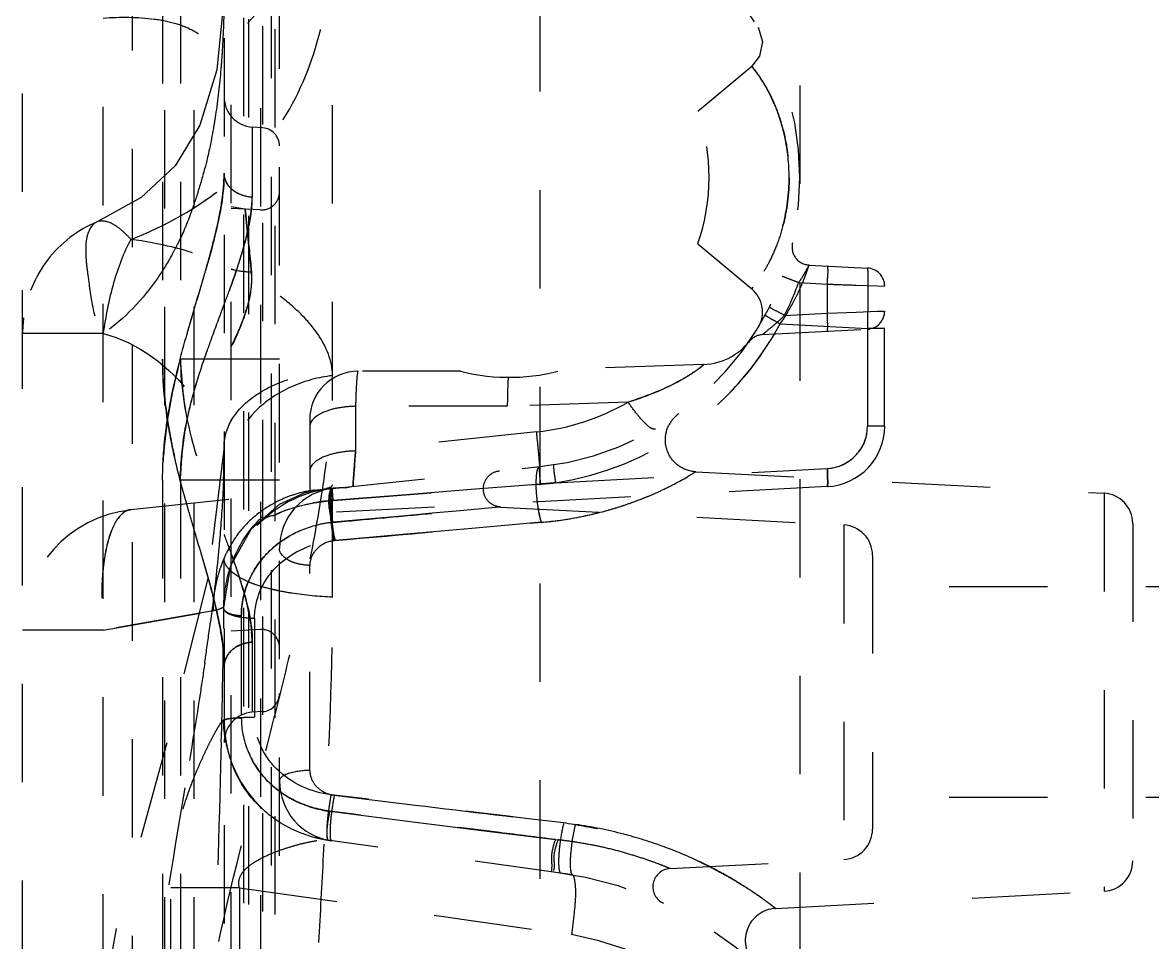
# Model space of a CAD drawing. Header units: millimetres. Extents: x 309 to 11345, y -1340 to 1318.
# Drawn here: x 1460.67 to 1479.44, y -451.56 to -436.29 of the extents above; entities that cross this region are included whole.
import ezdxf

# ---------------------------------------------------------------- set-up
doc = ezdxf.new("R2010")
doc.units = ezdxf.units.MM
doc.header["$LTSCALE"] = 16.335
doc.linetypes.add('HIDDEN', pattern=[0.2, 0.1, -0.1])
doc.layers.add('DEFAULT_2', color=8, linetype='HIDDEN')

msp = doc.modelspace()

# ---------------------------------------------------------------- linework, layer by layer
at = {"layer": 'DEFAULT_2', "color": 8, "linetype": 'HIDDEN'}
for p, q in [((1462.493, -600.102), (1462.493, -312.814)), ((1464.934, -597.141), (1464.934, -315.775)), ((1464.424, -594.681), (1464.424, -318.235)), ((1464.015, -318.935), (1464.015, -593.981)), ((1462.006, -586.34), (1462.006, -324.903)), ((1464.654, -325.271), (1464.654, -587.645)), ((1464.134, -586.306), (1464.134, -326.634)), ((1464.617, -326.634), (1464.617, -586.282)), ((1460.667, -586.117), (1460.667, -326.799)), ((1462.993, -331.122), (1462.993, -441.878)), ((1463.29, -331.122), (1463.29, -441.878)), ((1469.26, -367.196), (1469.26, -452.657)), ((1473.582, -371.996), (1473.582, -453.704)), ((1465.816, -445.829), (1465.816, -412.093)), ((1464.796, -425.781), (1464.796, -487.135)), ((1464.865, -487.038), (1464.865, -425.878)), ((1464.345, -486.847), (1464.345, -426.069)), ((1463.03, -485.115), (1463.03, -427.801)), ((1463.515, -485.115), (1463.515, -427.801)), ((1464.012, -435.899), (1463.893, -437.077)), ((1472.887, -436.367), (1472.959, -436.605)), ((1472.959, -436.605), (1472.908, -436.848)), ((1472.908, -436.848), (1472.78, -437.012)), ((1463.893, -437.077), (1463.613, -437.994)), ((1471.886, -437.762), (1472.78, -437.012)), ((1472.804, -437.042), (1472.78, -437.012)), ((1464.483, -438.026), (1464.483, -439.191)), ((1464.654, -438.038), (1464.483, -438.026)), ((1464.617, -439.401), (1464.134, -439.376)), ((1464.471, -440.434), (1464.366, -439.388)), ((1464.471, -440.434), (1464.366, -439.388)), ((1464.366, -439.388), (1464.393, -439.66)), ((1464.366, -439.388), (1464.393, -439.66)), ((1461.904, -439.599), (1461.904, -439.599)), ((1471.886, -439.961), (1472.78, -440.711)), ((1464.46, -440.334), (1464.471, -440.435)), ((1464.46, -440.334), (1464.471, -440.435)), ((1473.736, -440.315), (1474.703, -440.366)), ((1472.78, -440.711), (1472.804, -440.681)), ((1473.561, -440.607), (1474.036, -440.632)), ((1474.036, -440.632), (1474.036, -441.114)), ((1474.517, -440.649), (1474.863, -440.662)), ((1474.863, -440.662), (1474.989, -440.667)), ((1474.989, -442.99), (1474.989, -440.667)), ((1474.036, -441.114), (1474.517, -441.096)), ((1474.517, -441.096), (1474.863, -441.083)), ((1474.863, -441.083), (1474.989, -441.079)), ((1473.254, -441.294), (1474.703, -441.37)), ((1473.328, -441.151), (1474.036, -441.114)), ((1462.006, -441.455), (1460.667, -441.455)), ((1472.961, -441.471), (1474.703, -441.38)), ((1474.989, -441.37), (1474.703, -441.37)), ((1474.703, -441.38), (1474.703, -442.99)), ((1464.934, -441.878), (1462.993, -441.878)), ((1471.982, -441.967), (1469.685, -442.047)), ((1467.945, -442.079), (1466.241, -442.079)), ((1470.726, -442.59), (1468.72, -442.661)), ((1466.199, -442.661), (1466.199, -443.402)), ((1468.72, -442.661), (1466.199, -442.661)), ((1465.437, -442.884), (1465.437, -444.093)), ((1469.207, -443.086), (1466.199, -443.402)), ((1474.989, -442.99), (1474.703, -442.99)), ((1464.015, -443.336), (1463.744, -445.521)), ((1462.468, -444.376), (1469.26, -443.662)), ((1466.181, -443.64), (1466.174, -443.733)), ((1469.522, -443.93), (1474.036, -443.693)), ((1462.993, -443.889), (1462.993, -469.027)), ((1464.934, -443.889), (1462.993, -443.889)), ((1463.29, -443.889), (1463.29, -469.027)), ((1471.851, -443.749), (1478.635, -444.105)), ((1474.036, -443.994), (1464.84, -444.476)), ((1465.629, -444.043), (1465.685, -444.039)), ((1465.828, -444.224), (1469.275, -443.952)), ((1466.026, -444.013), (1466.157, -443.988)), ((1468.12, -444.043), (1466.971, -444.134)), ((1469.273, -443.952), (1468.12, -444.043)), ((1478.635, -444.105), (1478.635, -450.712)), ((1466.173, -444.196), (1465.828, -444.224)), ((1466.971, -444.134), (1466.173, -444.196)), ((1466.906, -444.489), (1466.209, -444.553)), ((1467.204, -444.461), (1466.906, -444.489)), ((1467.474, -444.437), (1467.204, -444.461)), ((1467.935, -444.394), (1467.474, -444.437)), ((1468.525, -444.341), (1467.935, -444.394)), ((1468.608, -444.333), (1468.525, -444.341)), ((1468.608, -444.333), (1474.312, -444.632)), ((1466.209, -444.553), (1465.832, -444.587)), ((1469.288, -444.587), (1468.129, -444.689)), ((1474.312, -444.632), (1474.312, -450.185)), ((1479.112, -444.607), (1479.112, -450.21)), ((1466.234, -444.856), (1465.863, -444.889)), ((1466.987, -444.79), (1466.234, -444.856)), ((1468.129, -444.689), (1466.987, -444.79)), ((1474.788, -445.134), (1474.788, -449.683)), ((1465.439, -448.706), (1465.439, -445.302)), ((1463.744, -445.521), (1463.061, -448.246)), ((1546.303, -445.659), (1474.788, -445.659)), ((1462.006, -446.376), (1464.015, -446.024)), ((1463.833, -446.056), (1462.006, -446.376)), ((1464.301, -446.139), (1464.301, -447.837)), ((1464.617, -446.367), (1464.134, -446.392)), ((1464.52, -446.185), (1464.52, -447.821)), ((1462.006, -446.376), (1460.667, -446.376)), ((1464.483, -446.577), (1464.483, -447.742)), ((1464.654, -447.73), (1464.483, -447.742)), ((1464.015, -447.876), (1464.007, -447.874)), ((1463.968, -448.24), (1463.957, -448.641)), ((1465.846, -449.118), (1467.191, -449.282)), ((1546.303, -449.159), (1474.788, -449.159)), ((1467.153, -449.558), (1468.388, -449.713)), ((1468.388, -449.713), (1469.564, -449.86)), ((1469.804, -450.44), (1465.731, -449.865)), ((1471.424, -450.336), (1474.312, -450.185)), ((1463.129, -462.278), (1463.129, -450.654)), ((1464.269, -450.654), (1463.129, -450.654)), ((1464.269, -450.654), (1464.269, -462.278)), ((1464.269, -450.654), (1469.787, -451.434)), ((1473.18, -450.998), (1478.635, -450.712))]:
    msp.add_line(p, q, dxfattribs=at)
for points in [[(1463.613, -437.994), (1463.201, -438.669), (1462.638, -439.195), (1461.904, -439.599)], [(1464.366, -439.388), (1464.325, -439.385), (1464.134, -439.348)], [(1464.015, -445.957), (1464.125, -445.306), (1464.466, -444.699), (1464.938, -444.286), (1465.353, -444.095), (1465.45, -444.069)], [(1465.45, -444.069), (1465.519, -444.055), (1465.513, -444.056)], [(1463.061, -448.246), (1462.224, -451.334), (1461.599, -454.706), (1461.6, -458.217), (1462.225, -461.587), (1463.062, -464.674)]]:
    msp.add_lwpolyline(points, dxfattribs=at)
for centre, radius, start, end in [((1468.755, -438.862), 4.826, 276, 84), ((1464.518, -437.524), 0.503, 180, 266), ((1468.755, -438.862), 3.318, 340.6998, 19.3002), ((1464.633, -438.339), 0.302, 0, 86), ((1470.314, -438.843), 3.087, 12.1177, 16.3976), ((1470.219, -438.861), 3.183, 359.9927, 12.081), ((1456.552, -436.898), 7.37, 342.2986, 345.7345), ((1470.248, -438.865), 3.154, 345.3923, 0.0611), ((1457.413, -437.172), 6.467, 339.06, 342.2928), ((1464.633, -439.1), 0.302, 267, 0), ((1764.641, -409.793), 301.73, 185.68082, 185.80936), ((1764.095, -409.847), 301.181, 185.68083, 185.8096), ((1458.834, -437.779), 4.921, 331.3631, 333.4944), ((1473.752, -440.014), 0.302, 167.0191, 266.9949), ((1468.602, -440.347), 5.442, 356.9984, 358.0802), ((1474.688, -440.667), 0.302, 0, 87), ((1436.328, -430.634), 29.555, 339.508, 340.2339), ((1472.457, -441.096), 0.503, 328.898, 50), ((1468.738, -438.861), 5.129, 333.4897, 340.103), ((1474.688, -441.079), 0.302, 273, 0), ((1462.665, -441.456), 1.998, 172.4582, 179.9736), ((1468.739, -438.862), 5.128, 278.7744, 331.6888), ((1469.028, -441.381), 5.016, 1.3308, 3.0499), ((1472.977, -441.773), 0.302, 93, 145.4163), ((1468.792, -438.891), 5.068, 328.5236, 329.5349), ((1471.947, -440.962), 1.006, 272, 326.6595), ((1468.708, -438.835), 5.169, 312.6765, 325.2633), ((1468.755, -438.862), 3.318, 255.8589, 286.279), ((1466.241, -442.884), 0.804, 90, 180), ((1468.808, -439.286), 3.821, 276, 300.1399), ((1471.879, -443.217), 0.533, 125.6414, 152.9405), ((1473.984, -442.99), 1.006, 273, 0), ((1474, -442.99), 0.704, 272.9777, 0.0005), ((1449.342, -443.314), 14.674, 357.8044, 359.9131), ((1561.849, -450.981), 95.95, 175.46969, 175.61223), ((1468.933, -439.032), 5.546, 294.9235, 300.0672), ((1466.026, -446.024), 2.011, 89.9968, 180), ((1465.94, -445.022), 1.006, 96, 180), ((1468.475, -433.773), 10.211, 274.4946, 275.8897), ((1468.874, -438.911), 5.681, 292.7375, 294.9451), ((1478.609, -444.607), 0.503, 0, 87), ((1465.773, -445.979), 1.945, 115.7144, 127.5982), ((1465.762, -445.951), 1.915, 108.4765, 115.7415), ((1468.817, -438.767), 5.836, 286.4461, 291.1183), ((1468.85, -438.854), 5.743, 291.1212, 292.7424), ((1462.669, -446.376), 2.002, 96.0053, 179.9804), ((1464.856, -444.778), 0.302, 93, 133.2001), ((1468.782, -438.653), 5.955, 281.0314, 286.457), ((1465.988, -446.374), 1.792, 102.97, 119.7646), ((1466.001, -446.437), 1.857, 95.225, 102.9197), ((1468.761, -438.55), 6.061, 274.9867, 281.0417), ((1474.285, -445.134), 0.503, 0, 87), ((1465.923, -446.264), 1.666, 119.7725, 126.6139), ((1465.943, -446.02), 2.103, 150.7128, 157.3675), ((1465.895, -446.225), 1.617, 126.6489, 142.1136), ((1466.038, -446.061), 2.206, 157.3337, 160.7204), ((1376.511, -445.16), 87.505, 359.22012, 359.98013), ((1465.737, -446.138), 1.436, 154.9296, 179.9976), ((1465.717, -446.033), 1.884, 176.8304, 180.6803), ((1416.314, -439.981), 47.885, 351.8059, 352.4631), ((1318.286, -444.291), 145.736, 358.44727, 359.19015), ((1464.633, -446.668), 0.302, 0, 93), ((1461.58, -446.707), 2.906, 2.5762, 5.8971), ((1461.622, -446.702), 2.863, 2.5031, 5.8753), ((1408.332, -438.844), 55.947, 351.6941, 351.8185), ((1464.633, -447.429), 0.302, 274, 0), ((1464.518, -448.243), 0.503, 94, 180), ((1466.026, -447.876), 2.011, 180, 261.9551), ((1466.146, -447.83), 2.142, 190.9787, 200.0266), ((1465.902, -447.748), 1.625, 222.5725, 232.774), ((1465.94, -448.879), 1.006, 180, 261.9551), ((1465.941, -447.695), 1.69, 232.7933, 242.1803), ((1468.772, -456.977), 7.453, 75.3755, 81.6415), ((1474.285, -449.683), 0.503, 273, 0), ((1468.514, -458.706), 8.909, 82.3635, 83.2257), ((1468.614, -457.966), 8.163, 80.9809, 82.3717), ((1468.819, -456.705), 6.885, 78.2714, 81.021), ((1468.804, -456.855), 7.327, 69.8397, 75.378), ((1468.868, -456.676), 7.137, 65.0215, 69.8309), ((1478.609, -450.21), 0.503, 273, 0), ((1468.755, -456.458), 6.108, 278.1796, 83.3906), ((1471.44, -450.638), 0.302, 92.9999, 245.238), ((1473.207, -451.53), 0.533, 92.9663, 227.9322), ((1468.895, -456.458), 5.103, 278.1779, 79.94)]:
    msp.add_arc(centre, radius, start, end, dxfattribs=at)
for points, knots in [([(1462.468, -439.891), (1463.034, -439.671), (1464.067, -439.102), (1465.184, -437.783), (1465.733, -436.217), (1465.816, -435.128), (1465.816, -434.578)], [0, 0, 0, 0, 0.270961, 0.516182, 0.753978, 1, 1, 1, 1]), ([(1464.015, -435.645), (1464.015, -435.743), (1464.013, -436.129), (1463.999, -436.515), (1463.98, -436.803)], [0, 0, 0, 0, 0.252663, 1, 1, 1, 1]), ([(1465.816, -435.564), (1465.582, -435.586), (1465.112, -435.719), (1464.328, -436.227), (1464.015, -436.939), (1464.015, -437.381)], [0, 0, 0, 0, 0.255952, 0.519471, 1, 1, 1, 1]), ([(1462.006, -436.214), (1462.289, -436.196), (1462.697, -436.194), (1463.2, -436.29), (1463.502, -436.407), (1463.739, -436.582), (1463.964, -436.893), (1464.015, -437.188), (1464.015, -437.381)], [0, 0, 0, 0, 0.319179, 0.454873, 0.574138, 0.680673, 0.782356, 1, 1, 1, 1]), ([(1463.98, -436.803), (1463.975, -436.889), (1463.949, -437.23), (1463.911, -437.571), (1463.873, -437.823)], [0, 0, 0, 0, 0.253301, 1, 1, 1, 1]), ([(1472.78, -437.012), (1472.777, -437.014), (1472.796, -437.026), (1472.803, -437.045), (1472.836, -437.082), (1472.871, -437.132), (1472.917, -437.197), (1472.99, -437.31), (1473.09, -437.489), (1473.207, -437.752), (1473.311, -438.076), (1473.384, -438.452), (1473.402, -438.722), (1473.402, -438.862)], [0, 0, 0, 0, 0.004726, 0.018727, 0.041717, 0.073331, 0.113101, 0.160594, 0.277461, 0.422192, 0.593713, 0.789168, 1, 1, 1, 1]), ([(1473.275, -437.972), (1473.239, -437.85), (1473.12, -437.522), (1472.941, -437.217), (1472.804, -437.042)], [0, 0, 0, 0, 0.363859, 1, 1, 1, 1]), ([(1463.873, -437.823), (1463.862, -437.899), (1463.813, -438.198), (1463.751, -438.495), (1463.695, -438.714)], [0, 0, 0, 0, 0.25336, 1, 1, 1, 1]), ([(1464.015, -438.789), (1464.015, -439.14), (1463.863, -439.909), (1463.502, -441.095), (1463.12, -442.43), (1462.993, -443.394), (1462.994, -443.889)], [0, 0, 0, 0, 0.201795, 0.445615, 0.71495, 1, 1, 1, 1]), ([(1463.978, -439.256), (1463.984, -439.215), (1464.004, -439.061), (1464.015, -438.904), (1464.015, -438.789)], [0, 0, 0, 0, 0.261594, 1, 1, 1, 1]), ([(1464.483, -439.191), (1464.365, -439.184), (1464.137, -439.112), (1464.015, -438.891), (1464.015, -438.789)], [0, 0, 0, 0, 0.537665, 1, 1, 1, 1]), ([(1464.123, -439.038), (1464.106, -439.02), (1464.049, -438.949), (1464.015, -438.856), (1464.015, -438.789)], [0, 0, 0, 0, 0.271773, 1, 1, 1, 1]), ([(1464.124, -439.039), (1464.106, -439.021), (1464.049, -438.949), (1464.015, -438.856), (1464.015, -438.789)], [0, 0, 0, 0, 0.271807, 1, 1, 1, 1]), ([(1473.402, -438.862), (1473.402, -439.13), (1473.353, -439.515), (1473.207, -439.971), (1473.09, -440.234), (1472.99, -440.413), (1472.917, -440.527), (1472.872, -440.592), (1472.834, -440.641), (1472.808, -440.68), (1472.788, -440.696), (1472.783, -440.711), (1472.78, -440.711)], [0, 0, 0, 0, 0.40585, 0.577494, 0.72233, 0.839281, 0.886812, 0.926604, 0.958241, 0.981275, 0.99528, 1, 1, 1, 1]), ([(1463.29, -443.889), (1463.3, -443.655), (1463.336, -443.19), (1463.473, -442.513), (1463.683, -441.875), (1463.968, -441.09), (1464.312, -440.223), (1464.469, -439.513), (1464.483, -439.191)], [0, 0, 0, 0, 0.144458, 0.286589, 0.424881, 0.557759, 0.801087, 1, 1, 1, 1]), ([(1463.853, -439.869), (1463.866, -439.816), (1463.914, -439.613), (1463.955, -439.408), (1463.978, -439.256)], [0, 0, 0, 0, 0.261185, 1, 1, 1, 1]), ([(1463.853, -439.868), (1463.866, -439.815), (1463.914, -439.612), (1463.955, -439.408), (1463.978, -439.256)], [0, 0, 0, 0, 0.261263, 1, 1, 1, 1]), ([(1461.904, -439.599), (1461.584, -439.732), (1461.005, -440.175), (1460.73, -440.85), (1460.684, -441.194)], [0, 0, 0, 0, 0.499875, 1, 1, 1, 1]), ([(1461.904, -439.599), (1461.825, -439.632), (1461.739, -439.782), (1461.712, -440.002), (1461.717, -440.235), (1461.755, -440.505), (1461.808, -440.923), (1461.873, -441.269), (1462.006, -441.455)], [0, 0, 0, 0, 0.132367, 0.228219, 0.346623, 0.487141, 0.647944, 1, 1, 1, 1]), ([(1462.468, -439.89), (1462.417, -439.835), (1462.319, -439.738), (1462.145, -439.609), (1461.982, -439.567), (1461.904, -439.599)], [0, 0, 0, 0, 0.341536, 0.61802, 1, 1, 1, 1]), ([(1464.274, -440.241), (1464.29, -440.191), (1464.351, -439.997), (1464.403, -439.8), (1464.432, -439.653)], [0, 0, 0, 0, 0.262013, 1, 1, 1, 1]), ([(1462.468, -439.891), (1462.341, -440.117), (1462.152, -440.635), (1462.044, -441.171), (1462.006, -441.455)], [0, 0, 0, 0, 0.474557, 1, 1, 1, 1]), ([(1465.816, -442.153), (1465.816, -441.912), (1465.65, -441.527), (1465.284, -441.105), (1464.727, -440.641), (1463.79, -440.16), (1462.935, -439.95), (1462.468, -439.891)], [0, 0, 0, 0, 0.168294, 0.272491, 0.391343, 0.671287, 1, 1, 1, 1]), ([(1463.65, -440.607), (1463.669, -440.544), (1463.74, -440.299), (1463.808, -440.052), (1463.853, -439.869)], [0, 0, 0, 0, 0.258591, 1, 1, 1, 1]), ([(1463.651, -440.605), (1463.669, -440.542), (1463.74, -440.297), (1463.808, -440.052), (1463.853, -439.869)], [0, 0, 0, 0, 0.258907, 1, 1, 1, 1]), ([(1463.153, -440.137), (1463.081, -440.269), (1462.777, -440.769), (1462.363, -441.207), (1462.006, -441.455)], [0, 0, 0, 0, 0.257291, 1, 1, 1, 1]), ([(1464.142, -440.629), (1464.176, -440.532), (1464.221, -440.403), (1464.264, -440.273), (1464.274, -440.241)], [0, 0, 0, 0, 0.755682, 1, 1, 1, 1]), ([(1464.142, -440.629), (1464.176, -440.532), (1464.221, -440.403), (1464.264, -440.273), (1464.274, -440.241)], [0, 0, 0, 0, 0.755679, 1, 1, 1, 1]), ([(1473.254, -441.294), (1473.333, -441.179), (1473.437, -441.004), (1473.553, -440.774), (1473.62, -440.625), (1473.67, -440.501), (1473.7, -440.415), (1473.719, -440.365), (1473.726, -440.338), (1473.733, -440.326), (1473.734, -440.315), (1473.736, -440.315)], [0, 0, 0, 0, 0.383035, 0.55565, 0.706675, 0.829874, 0.921782, 0.955096, 0.979478, 0.994548, 1, 1, 1, 1]), ([(1473.736, -440.315), (1473.732, -440.315), (1473.725, -440.335), (1473.708, -440.358), (1473.685, -440.405), (1473.666, -440.438), (1473.655, -440.457)], [0, 0, 0, 0, 0.081689, 0.28832, 0.60283, 1, 1, 1, 1]), ([(1474.036, -440.331), (1474.041, -440.331), (1474.039, -440.359), (1474.045, -440.39), (1474.042, -440.456), (1474.042, -440.502), (1474.041, -440.529)], [0, 0, 0, 0, 0.073992, 0.27765, 0.595456, 1, 1, 1, 1]), ([(1464.47, -440.434), (1464.474, -440.528), (1464.466, -440.782), (1464.35, -441.201), (1464.217, -441.51), (1464.134, -441.667)], [0, 0, 0, 0, 0.218926, 0.587816, 1, 1, 1, 1]), ([(1464.47, -440.434), (1464.474, -440.528), (1464.466, -440.782), (1464.35, -441.201), (1464.217, -441.51), (1464.134, -441.667)], [0, 0, 0, 0, 0.218926, 0.587816, 1, 1, 1, 1]), ([(1473.331, -440.521), (1473.321, -440.517), (1473.315, -440.51), (1473.292, -440.508), (1473.293, -440.504)], [0, 0, 0, 0, 0.745378, 1, 1, 1, 1]), ([(1473.561, -440.607), (1473.539, -440.599), (1473.462, -440.571), (1473.385, -440.542), (1473.331, -440.521)], [0, 0, 0, 0, 0.284174, 1, 1, 1, 1]), ([(1473.655, -440.457), (1473.648, -440.469), (1473.618, -440.52), (1473.587, -440.57), (1473.561, -440.607)], [0, 0, 0, 0, 0.236321, 1, 1, 1, 1]), ([(1474.703, -440.366), (1474.705, -440.366), (1474.704, -440.376), (1474.707, -440.387), (1474.707, -440.413), (1474.709, -440.462), (1474.71, -440.546), (1474.71, -440.669), (1474.71, -440.819), (1474.708, -441.056), (1474.705, -441.242), (1474.703, -441.37)], [0, 0, 0, 0, 0.005115, 0.019641, 0.043514, 0.076572, 0.169055, 0.293281, 0.444671, 0.617531, 1, 1, 1, 1]), ([(1463.405, -441.442), (1463.425, -441.371), (1463.506, -441.092), (1463.589, -440.814), (1463.65, -440.607)], [0, 0, 0, 0, 0.255544, 1, 1, 1, 1]), ([(1463.405, -441.44), (1463.426, -441.368), (1463.506, -441.091), (1463.59, -440.814), (1463.65, -440.607)], [0, 0, 0, 0, 0.256096, 1, 1, 1, 1]), ([(1464.332, -441.213), (1464.349, -441.169), (1464.407, -441), (1464.451, -440.825), (1464.466, -440.695)], [0, 0, 0, 0, 0.263672, 1, 1, 1, 1]), ([(1464.332, -441.213), (1464.349, -441.169), (1464.407, -441), (1464.451, -440.825), (1464.466, -440.695)], [0, 0, 0, 0, 0.263672, 1, 1, 1, 1]), ([(1474.036, -440.632), (1474.078, -440.634), (1474.238, -440.64), (1474.398, -440.645), (1474.517, -440.649)], [0, 0, 0, 0, 0.261241, 1, 1, 1, 1]), ([(1463.737, -441.731), (1463.76, -441.667), (1463.85, -441.416), (1463.944, -441.166), (1464.013, -440.981)], [0, 0, 0, 0, 0.255815, 1, 1, 1, 1]), ([(1463.737, -441.731), (1463.76, -441.667), (1463.85, -441.416), (1463.944, -441.166), (1464.013, -440.981)], [0, 0, 0, 0, 0.255815, 1, 1, 1, 1]), ([(1463.737, -441.731), (1463.76, -441.667), (1463.85, -441.416), (1463.944, -441.167), (1464.013, -440.981)], [0, 0, 0, 0, 0.255812, 1, 1, 1, 1]), ([(1473.108, -441.037), (1473.099, -441.032), (1473.093, -441.025), (1473.073, -441.019), (1473.074, -441.016)], [0, 0, 0, 0, 0.743973, 1, 1, 1, 1]), ([(1473.328, -441.151), (1473.307, -441.14), (1473.233, -441.103), (1473.16, -441.065), (1473.108, -441.037)], [0, 0, 0, 0, 0.284869, 1, 1, 1, 1]), ([(1464.134, -441.667), (1464.153, -441.629), (1464.225, -441.48), (1464.29, -441.328), (1464.332, -441.213)], [0, 0, 0, 0, 0.257444, 1, 1, 1, 1]), ([(1473.195, -441.275), (1473.177, -441.291), (1473.111, -441.349), (1473.042, -441.402), (1472.994, -441.443)], [0, 0, 0, 0, 0.277578, 1, 1, 1, 1]), ([(1473.254, -441.294), (1473.223, -441.277), (1473.165, -441.245), (1473.095, -441.207), (1473.05, -441.18), (1473.024, -441.166), (1473.015, -441.157), (1473.003, -441.152), (1473.004, -441.151)], [0, 0, 0, 0, 0.362465, 0.696267, 0.824704, 0.919894, 0.979145, 1, 1, 1, 1]), ([(1474.036, -441.415), (1474.04, -441.415), (1474.039, -441.394), (1474.044, -441.371), (1474.043, -441.321), (1474.043, -441.285), (1474.042, -441.264)], [0, 0, 0, 0, 0.073173, 0.272483, 0.588397, 1, 1, 1, 1]), ([(1462.006, -441.455), (1462.592, -441.599), (1463.563, -442.339), (1464.016, -443.449), (1464.015, -443.969)], [0, 0, 0, 0, 0.537479, 1, 1, 1, 1]), ([(1463.179, -442.322), (1463.196, -442.247), (1463.264, -441.951), (1463.343, -441.657), (1463.405, -441.44)], [0, 0, 0, 0, 0.25441, 1, 1, 1, 1]), ([(1472.994, -441.443), (1472.986, -441.45), (1472.974, -441.457), (1472.965, -441.471), (1472.961, -441.471)], [0, 0, 0, 0, 0.712582, 1, 1, 1, 1]), ([(1463.48, -442.549), (1463.498, -442.479), (1463.575, -442.203), (1463.666, -441.932), (1463.737, -441.731)], [0, 0, 0, 0, 0.25397, 1, 1, 1, 1]), ([(1463.48, -442.549), (1463.498, -442.479), (1463.575, -442.203), (1463.666, -441.932), (1463.737, -441.731)], [0, 0, 0, 0, 0.253969, 1, 1, 1, 1]), ([(1463.48, -442.549), (1463.498, -442.479), (1463.575, -442.203), (1463.666, -441.932), (1463.737, -441.731)], [0, 0, 0, 0, 0.253971, 1, 1, 1, 1]), ([(1462.993, -441.878), (1462.993, -442.374), (1463.12, -443.338), (1463.502, -444.673), (1463.863, -445.859), (1464.015, -446.628), (1464.015, -446.979)], [0, 0, 0, 0, 0.285133, 0.554444, 0.798221, 1, 1, 1, 1]), ([(1463.174, -443.421), (1463.147, -443.296), (1463.047, -442.788), (1462.993, -442.269), (1462.994, -441.878)], [0, 0, 0, 0, 0.246314, 1, 1, 1, 1]), ([(1463.174, -443.422), (1463.147, -443.297), (1463.048, -442.788), (1462.994, -442.269), (1462.994, -441.878)], [0, 0, 0, 0, 0.246289, 1, 1, 1, 1]), ([(1463.29, -441.878), (1463.29, -442.342), (1463.444, -443.246), (1463.891, -444.468), (1464.302, -445.546), (1464.483, -446.254), (1464.483, -446.577)], [0, 0, 0, 0, 0.286105, 0.557551, 0.801085, 1, 1, 1, 1]), ([(1471.982, -441.967), (1471.985, -441.967), (1471.967, -441.984), (1471.943, -442.003), (1471.843, -442.08), (1471.715, -442.163), (1471.346, -442.374), (1471.008, -442.504), (1470.726, -442.59)], [0, 0, 0, 0, 0.005533, 0.026466, 0.109372, 0.230713, 0.372708, 1, 1, 1, 1]), ([(1471.5, -442.281), (1471.607, -442.226), (1471.769, -442.129), (1471.927, -442.023), (1471.977, -441.975)], [0, 0, 0, 0, 0.634703, 1, 1, 1, 1]), ([(1465.816, -470.842), (1465.817, -470.313), (1465.724, -469.218), (1465.426, -467.557), (1465.045, -465.824), (1464.415, -463.424), (1463.792, -460.961), (1463.384, -458.415), (1463.269, -456.458), (1463.384, -454.501), (1463.792, -451.955), (1464.415, -449.492), (1465.045, -447.092), (1465.426, -445.359), (1465.724, -443.698), (1465.817, -442.603), (1465.816, -442.074)], [0, 0, 0, 0, 0.054271, 0.112173, 0.172946, 0.235987, 0.366489, 0.433065, 0.5, 0.566935, 0.633512, 0.764013, 0.827053, 0.887827, 0.945729, 1, 1, 1, 1]), ([(1464.015, -443.325), (1464.016, -443.161), (1464.139, -442.8), (1464.581, -442.412), (1465.164, -442.161), (1465.597, -442.088), (1465.816, -442.074)], [0, 0, 0, 0, 0.20683, 0.451704, 0.722554, 1, 1, 1, 1]), ([(1465.816, -442.153), (1465.582, -442.176), (1465.112, -442.308), (1464.328, -442.815), (1464.015, -443.527), (1464.015, -443.969)], [0, 0, 0, 0, 0.256091, 0.519672, 1, 1, 1, 1]), ([(1466.241, -442.079), (1466.237, -442.079), (1466.233, -442.098), (1466.227, -442.124), (1466.221, -442.176), (1466.213, -442.275), (1466.205, -442.44), (1466.201, -442.581), (1466.199, -442.661)], [0, 0, 0, 0, 0.020583, 0.073163, 0.158393, 0.274879, 0.592064, 1, 1, 1, 1]), ([(1468.735, -442.18), (1468.733, -442.209), (1468.723, -442.369), (1468.721, -442.529), (1468.72, -442.661)], [0, 0, 0, 0, 0.182674, 1, 1, 1, 1]), ([(1462.993, -443.889), (1462.993, -443.756), (1463.012, -443.229), (1463.095, -442.706), (1463.179, -442.322)], [0, 0, 0, 0, 0.253092, 1, 1, 1, 1]), ([(1463.036, -443.169), (1463.06, -442.955), (1463.106, -442.672), (1463.164, -442.391), (1463.179, -442.322)], [0, 0, 0, 0, 0.752927, 1, 1, 1, 1]), ([(1463.036, -443.169), (1463.06, -442.956), (1463.106, -442.673), (1463.164, -442.393), (1463.179, -442.324)], [0, 0, 0, 0, 0.752912, 1, 1, 1, 1]), ([(1470.726, -442.59), (1470.794, -442.57), (1471.058, -442.483), (1471.316, -442.376), (1471.5, -442.281)], [0, 0, 0, 0, 0.254443, 1, 1, 1, 1]), ([(1471.179, -443.036), (1471.159, -443.047), (1471.084, -443.017), (1470.993, -442.929), (1470.861, -442.781), (1470.774, -442.659), (1470.726, -442.59)], [0, 0, 0, 0, 0.10376, 0.308111, 0.614404, 1, 1, 1, 1]), ([(1466.199, -442.661), (1466.101, -442.663), (1465.913, -442.683), (1465.644, -442.752), (1465.437, -442.893), (1465.437, -443)], [0, 0, 0, 0, 0.337848, 0.632617, 1, 1, 1, 1]), ([(1465.538, -442.835), (1465.53, -442.841), (1465.503, -442.864), (1465.478, -442.891), (1465.464, -442.913)], [0, 0, 0, 0, 0.272907, 1, 1, 1, 1]), ([(1471.851, -443.749), (1471.747, -443.743), (1471.556, -443.675), (1471.387, -443.464), (1471.327, -443.22), (1471.363, -443.054), (1471.404, -442.975)], [0, 0, 0, 0, 0.297337, 0.540524, 0.743823, 1, 1, 1, 1]), ([(1469.26, -443.662), (1469.263, -443.661), (1469.256, -443.641), (1469.26, -443.618), (1469.252, -443.565), (1469.248, -443.5), (1469.24, -443.416), (1469.226, -443.277), (1469.215, -443.165), (1469.207, -443.086)], [0, 0, 0, 0, 0.017605, 0.069401, 0.154448, 0.271214, 0.417337, 0.590264, 1, 1, 1, 1]), ([(1471.179, -443.036), (1471.167, -443.042), (1471.145, -443.04), (1471.127, -443.033), (1471.121, -443.03)], [0, 0, 0, 0, 0.68184, 1, 1, 1, 1]), ([(1474.036, -443.693), (1474.153, -443.687), (1474.388, -443.614), (1474.557, -443.435), (1474.614, -443.333)], [0, 0, 0, 0, 0.499904, 1, 1, 1, 1]), ([(1463.505, -444.669), (1463.475, -444.568), (1463.354, -444.156), (1463.243, -443.74), (1463.174, -443.422)], [0, 0, 0, 0, 0.243431, 1, 1, 1, 1]), ([(1466.199, -443.402), (1466.101, -443.404), (1465.913, -443.425), (1465.644, -443.494), (1465.437, -443.634), (1465.437, -443.742)], [0, 0, 0, 0, 0.337848, 0.632617, 1, 1, 1, 1]), ([(1466.157, -443.988), (1466.154, -443.988), (1466.162, -443.965), (1466.156, -443.944), (1466.164, -443.889), (1466.167, -443.823), (1466.174, -443.737), (1466.184, -443.595), (1466.193, -443.482), (1466.199, -443.402)], [0, 0, 0, 0, 0.017334, 0.069389, 0.155073, 0.272496, 0.419081, 0.591653, 1, 1, 1, 1]), ([(1466.174, -443.733), (1466.172, -443.762), (1466.166, -443.842), (1466.159, -443.923), (1466.157, -443.974)], [0, 0, 0, 0, 0.357646, 1, 1, 1, 1]), ([(1468.474, -444.294), (1468.42, -444.263), (1468.329, -444.164), (1468.308, -443.966), (1468.407, -443.793), (1468.53, -443.738), (1468.592, -443.732)], [0, 0, 0, 0, 0.250135, 0.500117, 0.750006, 1, 1, 1, 1]), ([(1469.288, -444.587), (1469.255, -444.486), (1469.221, -444.289), (1469.197, -444.022), (1469.202, -443.823), (1469.218, -443.714), (1469.244, -443.664), (1469.26, -443.662)], [0, 0, 0, 0, 0.336282, 0.62715, 0.857042, 0.949408, 1, 1, 1, 1]), ([(1469.212, -443.76), (1469.216, -443.736), (1469.222, -443.702), (1469.246, -443.663), (1469.26, -443.662)], [0, 0, 0, 0, 0.643156, 1, 1, 1, 1]), ([(1469.275, -443.952), (1469.271, -443.916), (1469.265, -443.848), (1469.259, -443.766), (1469.257, -443.714), (1469.256, -443.686), (1469.258, -443.673), (1469.258, -443.662), (1469.26, -443.662)], [0, 0, 0, 0, 0.373454, 0.708397, 0.833323, 0.923874, 0.979371, 1, 1, 1, 1]), ([(1469.274, -443.952), (1469.271, -443.916), (1469.264, -443.848), (1469.258, -443.766), (1469.256, -443.714), (1469.256, -443.686), (1469.257, -443.672), (1469.258, -443.662), (1469.26, -443.662)], [0, 0, 0, 0, 0.373209, 0.708011, 0.832943, 0.923553, 0.979163, 1, 1, 1, 1]), ([(1469.492, -443.632), (1469.484, -443.633), (1469.489, -443.677), (1469.491, -443.727), (1469.506, -443.824), (1469.516, -443.892), (1469.522, -443.93)], [0, 0, 0, 0, 0.081617, 0.296745, 0.619565, 1, 1, 1, 1]), ([(1474.036, -443.994), (1474.039, -443.994), (1474.04, -443.983), (1474.042, -443.969), (1474.043, -443.94), (1474.043, -443.886), (1474.041, -443.802), (1474.038, -443.731), (1474.036, -443.693)], [0, 0, 0, 0, 0.021774, 0.079126, 0.171252, 0.29513, 0.619044, 1, 1, 1, 1]), ([(1474.036, -443.693), (1474.038, -443.731), (1474.041, -443.802), (1474.043, -443.886), (1474.043, -443.94), (1474.042, -443.969), (1474.04, -443.983), (1474.039, -443.994), (1474.036, -443.994)], [0, 0, 0, 0, 0.380643, 0.704313, 0.828354, 0.920604, 0.978138, 1, 1, 1, 1]), ([(1464.005, -443.876), (1464.001, -443.964), (1463.985, -444.321), (1463.958, -444.677), (1463.934, -444.945)], [0, 0, 0, 0, 0.246275, 1, 1, 1, 1]), ([(1469.288, -444.587), (1469.461, -444.572), (1469.8, -444.528), (1470.285, -444.422), (1470.726, -444.288), (1471.106, -444.14), (1471.378, -444.012), (1471.557, -443.919), (1471.659, -443.862), (1471.74, -443.816), (1471.791, -443.784), (1471.824, -443.767), (1471.836, -443.755), (1471.851, -443.753), (1471.851, -443.749)], [0, 0, 0, 0, 0.19208, 0.375991, 0.547045, 0.6993, 0.826105, 0.877973, 0.921256, 0.95543, 0.980106, 0.988793, 0.995015, 1, 1, 1, 1]), ([(1471.851, -443.749), (1471.852, -443.752), (1471.831, -443.756), (1471.814, -443.775), (1471.765, -443.799), (1471.732, -443.82), (1471.712, -443.832)], [0, 0, 0, 0, 0.063129, 0.252004, 0.565126, 1, 1, 1, 1]), ([(1464.015, -445.957), (1464.015, -445.72), (1464.113, -445.233), (1464.492, -444.581), (1465.103, -444.136), (1465.58, -443.988), (1465.816, -443.963)], [0, 0, 0, 0, 0.242599, 0.499094, 0.756142, 1, 1, 1, 1]), ([(1465.512, -444.056), (1465.482, -444.059), (1465.362, -444.075), (1465.243, -444.105), (1465.155, -444.134)], [0, 0, 0, 0, 0.242935, 1, 1, 1, 1]), ([(1465.437, -444.093), (1465.437, -444.088), (1465.464, -444.082), (1465.496, -444.067), (1465.559, -444.054), (1465.603, -444.046), (1465.627, -444.043)], [0, 0, 0, 0, 0.081248, 0.306566, 0.633779, 1, 1, 1, 1]), ([(1465.515, -444.055), (1465.59, -444.047), (1465.677, -444.039), (1465.816, -443.994), (1465.816, -443.963)], [0, 0, 0, 0, 0.709613, 1, 1, 1, 1]), ([(1465.832, -444.588), (1465.809, -444.551), (1465.774, -444.439), (1465.753, -444.293), (1465.759, -444.159), (1465.769, -444.084), (1465.794, -444.026), (1465.816, -444.024)], [0, 0, 0, 0, 0.218715, 0.582666, 0.754569, 0.885498, 1, 1, 1, 1]), ([(1465.77, -444.093), (1465.773, -444.082), (1465.78, -444.056), (1465.799, -444.025), (1465.816, -444.024)], [0, 0, 0, 0, 0.397234, 1, 1, 1, 1]), ([(1465.844, -444.891), (1465.82, -444.788), (1465.792, -444.597), (1465.775, -444.372), (1465.774, -444.222), (1465.779, -444.131), (1465.787, -444.07), (1465.804, -444.025), (1465.816, -444.024)], [0, 0, 0, 0, 0.360286, 0.655648, 0.766713, 0.873038, 0.956824, 1, 1, 1, 1]), ([(1465.798, -444.421), (1465.796, -444.391), (1465.792, -444.286), (1465.791, -444.18), (1465.801, -444.106)], [0, 0, 0, 0, 0.290628, 1, 1, 1, 1]), ([(1465.801, -444.106), (1465.803, -444.086), (1465.807, -444.059), (1465.824, -444.023), (1465.835, -444.022)], [0, 0, 0, 0, 0.655836, 1, 1, 1, 1]), ([(1465.815, -444.054), (1465.815, -444.047), (1465.817, -444.04), (1465.813, -444.024), (1465.816, -444.024)], [0, 0, 0, 0, 0.731561, 1, 1, 1, 1]), ([(1465.828, -444.224), (1465.825, -444.199), (1465.821, -444.152), (1465.818, -444.093), (1465.814, -444.049), (1465.816, -444.032), (1465.815, -444.024), (1465.816, -444.024)], [0, 0, 0, 0, 0.374393, 0.693213, 0.91518, 0.977061, 1, 1, 1, 1]), ([(1465.828, -444.224), (1465.826, -444.207), (1465.821, -444.15), (1465.817, -444.094), (1465.815, -444.054)], [0, 0, 0, 0, 0.302933, 1, 1, 1, 1]), ([(1464.84, -444.476), (1464.828, -444.477), (1464.918, -444.441), (1464.982, -444.405), (1465.238, -444.319), (1465.512, -444.259), (1465.722, -444.232), (1465.828, -444.224)], [0, 0, 0, 0, 0.035023, 0.128449, 0.393103, 0.691347, 1, 1, 1, 1]), ([(1469.288, -444.587), (1469.279, -444.562), (1469.249, -444.451), (1469.23, -444.337), (1469.22, -444.248)], [0, 0, 0, 0, 0.230225, 1, 1, 1, 1]), ([(1462.468, -444.376), (1462.372, -444.386), (1462.232, -444.521), (1462.129, -444.749), (1462.025, -445.109), (1461.969, -445.66), (1461.983, -446.127), (1462.006, -446.376)], [0, 0, 0, 0, 0.13456, 0.232559, 0.353082, 0.652344, 1, 1, 1, 1]), ([(1462.468, -444.376), (1462.376, -444.385), (1462.237, -444.514), (1462.132, -444.741), (1462.022, -445.114), (1461.969, -445.67), (1461.984, -446.136), (1462.006, -446.376)], [0, 0, 0, 0, 0.128275, 0.227628, 0.353229, 0.665036, 1, 1, 1, 1]), ([(1464.871, -444.46), (1464.866, -444.462), (1464.856, -444.467), (1464.847, -444.476), (1464.84, -444.476)], [0, 0, 0, 0, 0.403597, 1, 1, 1, 1]), ([(1464.932, -444.432), (1464.916, -444.439), (1464.895, -444.448), (1464.875, -444.458), (1464.871, -444.46)], [0, 0, 0, 0, 0.784569, 1, 1, 1, 1]), ([(1465.832, -444.588), (1465.827, -444.579), (1465.8, -444.53), (1465.786, -444.474), (1465.777, -444.429)], [0, 0, 0, 0, 0.169089, 1, 1, 1, 1]), ([(1465.863, -444.889), (1465.835, -444.77), (1465.813, -444.614), (1465.801, -444.457), (1465.798, -444.421)], [0, 0, 0, 0, 0.772689, 1, 1, 1, 1]), ([(1465.832, -444.588), (1466.096, -444.563), (1466.618, -444.515), (1467.266, -444.456), (1467.769, -444.41), (1468.068, -444.382), (1468.292, -444.362), (1468.434, -444.348), (1468.538, -444.341), (1468.591, -444.332), (1468.608, -444.333)], [0, 0, 0, 0, 0.285354, 0.564744, 0.699968, 0.828586, 0.888409, 0.942382, 0.981983, 1, 1, 1, 1]), ([(1463.853, -445.9), (1463.829, -445.802), (1463.721, -445.389), (1463.597, -444.981), (1463.505, -444.669)], [0, 0, 0, 0, 0.23682, 1, 1, 1, 1]), ([(1464.301, -446.139), (1464.301, -445.939), (1464.386, -445.544), (1464.727, -445.058), (1465.223, -444.714), (1465.621, -444.607), (1465.832, -444.588)], [0, 0, 0, 0, 0.252578, 0.493017, 0.732567, 1, 1, 1, 1]), ([(1463.934, -444.945), (1463.924, -445.054), (1463.882, -445.493), (1463.829, -445.932), (1463.785, -446.262)], [0, 0, 0, 0, 0.2466, 1, 1, 1, 1]), ([(1464.52, -446.185), (1464.52, -446.023), (1464.592, -445.695), (1464.986, -445.139), (1465.501, -444.921), (1465.844, -444.891)], [0, 0, 0, 0, 0.242629, 0.48486, 1, 1, 1, 1]), ([(1465.185, -445.26), (1465.152, -445.249), (1465.045, -445.208), (1464.934, -445.105), (1464.934, -445.022)], [0, 0, 0, 0, 0.293773, 1, 1, 1, 1]), ([(1465.863, -444.889), (1465.774, -444.897), (1465.605, -444.955), (1465.492, -445.096), (1465.464, -445.17)], [0, 0, 0, 0, 0.526601, 1, 1, 1, 1]), ([(1464.122, -445.391), (1464.105, -445.375), (1464.053, -445.32), (1464.015, -445.244), (1464.015, -445.191)], [0, 0, 0, 0, 0.298336, 1, 1, 1, 1]), ([(1464.149, -445.156), (1464.168, -445.21), (1464.241, -445.417), (1464.309, -445.625), (1464.351, -445.782)], [0, 0, 0, 0, 0.259979, 1, 1, 1, 1]), ([(1463.956, -445.333), (1463.938, -445.382), (1463.878, -445.576), (1463.844, -445.778), (1463.836, -445.929)], [0, 0, 0, 0, 0.256019, 1, 1, 1, 1]), ([(1464.549, -445.626), (1464.508, -445.612), (1464.372, -445.56), (1464.241, -445.491), (1464.161, -445.426)], [0, 0, 0, 0, 0.291462, 1, 1, 1, 1]), ([(1465.439, -445.302), (1465.416, -445.302), (1465.33, -445.296), (1465.244, -445.279), (1465.185, -445.26)], [0, 0, 0, 0, 0.275634, 1, 1, 1, 1]), ([(1464.351, -445.78), (1464.365, -445.835), (1464.417, -446.042), (1464.455, -446.253), (1464.471, -446.409)], [0, 0, 0, 0, 0.26557, 1, 1, 1, 1]), ([(1464.351, -445.782), (1464.366, -445.836), (1464.418, -446.043), (1464.455, -446.253), (1464.471, -446.409)], [0, 0, 0, 0, 0.265542, 1, 1, 1, 1]), ([(1464.921, -445.725), (1464.888, -445.718), (1464.762, -445.691), (1464.638, -445.657), (1464.549, -445.626)], [0, 0, 0, 0, 0.265288, 1, 1, 1, 1]), ([(1465.816, -445.829), (1465.589, -445.821), (1465.289, -445.793), (1464.993, -445.74), (1464.921, -445.725)], [0, 0, 0, 0, 0.755974, 1, 1, 1, 1]), ([(1464.015, -446.979), (1464.015, -446.896), (1463.996, -446.531), (1463.92, -446.171), (1463.853, -445.897)], [0, 0, 0, 0, 0.227041, 1, 1, 1, 1]), ([(1464.015, -445.957), (1464.015, -445.964), (1464.005, -446.003), (1463.963, -446.02), (1463.934, -446.031)], [0, 0, 0, 0, 0.193446, 1, 1, 1, 1]), ([(1465.591, -451.562), (1465.616, -451.079), (1465.719, -449.169), (1465.816, -447.257), (1465.816, -445.829)], [0, 0, 0, 0, 0.253022, 1, 1, 1, 1]), ([(1463.934, -446.031), (1463.927, -446.033), (1463.894, -446.044), (1463.859, -446.051), (1463.833, -446.056)], [0, 0, 0, 0, 0.217534, 1, 1, 1, 1]), ([(1464.52, -446.185), (1464.443, -446.183), (1464.306, -446.172), (1464.142, -446.135), (1464.015, -446.074), (1464.015, -446.024)], [0, 0, 0, 0, 0.423606, 0.722915, 1, 1, 1, 1]), ([(1464.301, -446.139), (1464.239, -446.138), (1464.148, -446.127), (1464.05, -446.083), (1464.015, -446.043), (1464.015, -446.024)], [0, 0, 0, 0, 0.572051, 0.825599, 1, 1, 1, 1]), ([(1464.055, -446.08), (1464.049, -446.076), (1464.031, -446.062), (1464.015, -446.04), (1464.015, -446.024)], [0, 0, 0, 0, 0.301534, 1, 1, 1, 1]), ([(1464.301, -446.139), (1464.288, -446.139), (1464.23, -446.136), (1464.172, -446.128), (1464.13, -446.115)], [0, 0, 0, 0, 0.234785, 1, 1, 1, 1]), ([(1464.483, -446.577), (1464.365, -446.583), (1464.137, -446.655), (1464.015, -446.876), (1464.015, -446.979)], [0, 0, 0, 0, 0.5377, 1, 1, 1, 1]), ([(1464.483, -446.577), (1464.365, -446.583), (1464.137, -446.655), (1464.015, -446.876), (1464.015, -446.979)], [0, 0, 0, 0, 0.537702, 1, 1, 1, 1]), ([(1464.015, -446.979), (1464.015, -446.957), (1464.026, -446.866), (1464.074, -446.78), (1464.123, -446.729)], [0, 0, 0, 0, 0.230662, 1, 1, 1, 1]), ([(1463.693, -446.926), (1463.668, -447.097), (1463.564, -447.788), (1463.45, -448.477), (1463.363, -448.997)], [0, 0, 0, 0, 0.24672, 1, 1, 1, 1]), ([(1464.015, -447.876), (1464.015, -447.871), (1464.031, -447.861), (1464.07, -447.851), (1464.163, -447.836), (1464.318, -447.825), (1464.445, -447.822), (1464.52, -447.821)], [0, 0, 0, 0, 0.028592, 0.08337, 0.256175, 0.56121, 1, 1, 1, 1]), ([(1464.301, -447.837), (1464.264, -447.837), (1464.198, -447.839), (1464.105, -447.846), (1464.054, -447.856), (1464.015, -447.867), (1464.015, -447.876)], [0, 0, 0, 0, 0.378211, 0.697017, 0.911222, 1, 1, 1, 1]), ([(1465.771, -449.384), (1465.578, -449.354), (1465.199, -449.251), (1464.719, -448.912), (1464.386, -448.426), (1464.299, -448.034), (1464.301, -447.837)], [0, 0, 0, 0, 0.253641, 0.498393, 0.744508, 1, 1, 1, 1]), ([(1465.792, -449.111), (1465.461, -449.071), (1464.967, -448.849), (1464.589, -448.302), (1464.52, -447.98), (1464.52, -447.821)], [0, 0, 0, 0, 0.510737, 0.756582, 1, 1, 1, 1]), ([(1464.007, -447.874), (1463.997, -447.871), (1463.968, -447.908), (1463.93, -447.961), (1463.873, -448.06), (1463.807, -448.181), (1463.733, -448.327), (1463.627, -448.552), (1463.492, -448.865), (1463.346, -449.272), (1463.183, -449.866), (1463.129, -450.337), (1463.129, -450.654)], [0, 0, 0, 0, 0.011111, 0.036623, 0.074699, 0.122731, 0.178422, 0.239995, 0.375911, 0.523529, 0.678704, 1, 1, 1, 1]), ([(1464.925, -449.559), (1464.744, -449.443), (1464.414, -449.152), (1464.207, -448.766), (1464.134, -448.564)], [0, 0, 0, 0, 0.500389, 1, 1, 1, 1]), ([(1463.957, -448.641), (1463.921, -449.946), (1463.834, -452.562), (1463.796, -455.179), (1463.796, -456.491)], [0, 0, 0, 0, 0.498803, 1, 1, 1, 1]), ([(1465.439, -448.706), (1465.323, -448.708), (1465.161, -448.728), (1464.99, -448.791), (1464.934, -448.851), (1464.934, -448.879)], [0, 0, 0, 0, 0.627402, 0.849221, 1, 1, 1, 1]), ([(1465.439, -448.706), (1465.439, -448.772), (1465.478, -448.91), (1465.579, -449.008), (1465.638, -449.045)], [0, 0, 0, 0, 0.48893, 1, 1, 1, 1]), ([(1463.363, -448.997), (1463.16, -450.215), (1462.729, -452.684), (1462.398, -456.464), (1462.731, -460.244), (1463.162, -462.713), (1463.365, -463.931)], [0, 0, 0, 0, 0.246239, 0.500023, 0.753791, 1, 1, 1, 1]), ([(1465.792, -449.111), (1465.773, -449.205), (1465.746, -449.373), (1465.726, -449.572), (1465.72, -449.7), (1465.721, -449.779), (1465.725, -449.828), (1465.735, -449.866), (1465.745, -449.867)], [0, 0, 0, 0, 0.375966, 0.666468, 0.780325, 0.884544, 0.962537, 1, 1, 1, 1]), ([(1465.846, -449.118), (1465.826, -449.215), (1465.799, -449.387), (1465.779, -449.589), (1465.774, -449.716), (1465.775, -449.79), (1465.779, -449.837), (1465.79, -449.873), (1465.799, -449.874)], [0, 0, 0, 0, 0.38683, 0.683319, 0.790608, 0.888586, 0.963129, 1, 1, 1, 1]), ([(1465.152, -449.19), (1465.199, -449.215), (1465.395, -449.307), (1465.609, -449.363), (1465.771, -449.384)], [0, 0, 0, 0, 0.245066, 1, 1, 1, 1]), ([(1465.771, -449.384), (1465.759, -449.427), (1465.74, -449.524), (1465.721, -449.678), (1465.72, -449.777), (1465.728, -449.864), (1465.745, -449.867)], [0, 0, 0, 0, 0.274077, 0.613902, 0.896014, 1, 1, 1, 1]), ([(1465.771, -449.384), (1465.758, -449.431), (1465.739, -449.535), (1465.72, -449.679), (1465.72, -449.792), (1465.73, -449.846), (1465.739, -449.866), (1465.745, -449.867)], [0, 0, 0, 0, 0.298045, 0.642127, 0.892917, 0.965429, 1, 1, 1, 1]), ([(1469.522, -449.855), (1469.213, -449.816), (1467.962, -449.66), (1466.712, -449.503), (1465.771, -449.384)], [0, 0, 0, 0, 0.247731, 1, 1, 1, 1]), ([(1465.731, -449.865), (1465.663, -449.855), (1465.38, -449.797), (1465.11, -449.677), (1464.925, -449.559)], [0, 0, 0, 0, 0.239447, 1, 1, 1, 1]), ([(1469.657, -449.578), (1469.631, -449.679), (1469.598, -449.866), (1469.572, -450.109), (1469.571, -450.281), (1469.581, -450.367), (1469.598, -450.408), (1469.61, -450.41)], [0, 0, 0, 0, 0.370146, 0.665754, 0.876254, 0.956756, 1, 1, 1, 1]), ([(1473.18, -450.998), (1473.171, -450.999), (1473.158, -450.98), (1473.132, -450.964), (1473.083, -450.924), (1472.999, -450.862), (1472.872, -450.771), (1472.712, -450.664), (1472.444, -450.497), (1472.052, -450.282), (1471.524, -450.04), (1470.935, -449.834), (1470.304, -449.688), (1469.874, -449.614), (1469.656, -449.578)], [0, 0, 0, 0, 0.006737, 0.014493, 0.025167, 0.055227, 0.096335, 0.147042, 0.205858, 0.342366, 0.495748, 0.658979, 0.828098, 1, 1, 1, 1]), ([(1469.851, -449.602), (1469.813, -449.749), (1469.776, -450), (1469.758, -450.256), (1469.771, -450.357)], [0, 0, 0, 0, 0.596231, 1, 1, 1, 1]), ([(1464.269, -450.654), (1464.257, -450.609), (1464.254, -450.513), (1464.322, -450.391), (1464.417, -450.299), (1464.557, -450.202), (1464.742, -450.108), (1464.967, -450.021), (1465.185, -449.952), (1465.39, -449.9), (1465.57, -449.867), (1465.683, -449.858), (1465.731, -449.865)], [0, 0, 0, 0, 0.076806, 0.151636, 0.22432, 0.295479, 0.434142, 0.567973, 0.695565, 0.8142, 0.918796, 1, 1, 1, 1]), ([(1469.458, -450.39), (1469.463, -450.39), (1469.456, -450.373), (1469.46, -450.358), (1469.462, -450.321), (1469.465, -450.265), (1469.456, -450.184), (1469.459, -450.094), (1469.481, -449.983), (1469.501, -449.901), (1469.523, -449.854)], [0, 0, 0, 0, 0.025929, 0.0575, 0.100841, 0.219441, 0.373159, 0.542947, 0.714087, 1, 1, 1, 1]), ([(1469.565, -449.859), (1469.545, -449.897), (1469.519, -449.99), (1469.489, -450.108), (1469.492, -450.21), (1469.507, -450.289), (1469.494, -450.342), (1469.485, -450.371)], [0, 0, 0, 0, 0.245939, 0.545715, 0.693561, 0.826489, 1, 1, 1, 1]), ([(1471.424, -450.336), (1471.419, -450.337), (1471.403, -450.327), (1471.369, -450.315), (1471.315, -450.291), (1471.204, -450.249), (1471.029, -450.186), (1470.783, -450.106), (1470.5, -450.026), (1470.078, -449.929), (1469.747, -449.882), (1469.523, -449.854)], [0, 0, 0, 0, 0.007589, 0.026257, 0.056362, 0.097585, 0.206547, 0.340737, 0.491979, 0.654866, 1, 1, 1, 1]), ([(1471.882, -450.207), (1471.979, -450.252), (1472.164, -450.344), (1472.421, -450.485), (1472.644, -450.621), (1472.83, -450.743), (1472.96, -450.834), (1473.044, -450.895), (1473.092, -450.931), (1473.128, -450.958), (1473.156, -450.982), (1473.17, -450.987), (1473.179, -451), (1473.18, -450.999)], [0, 0, 0, 0, 0.211633, 0.405616, 0.578057, 0.725093, 0.843238, 0.89056, 0.929657, 0.960301, 0.982313, 0.995573, 1, 1, 1, 1]), ([(1469.771, -450.357), (1469.773, -450.377), (1469.776, -450.405), (1469.793, -450.439), (1469.804, -450.44)], [0, 0, 0, 0, 0.651076, 1, 1, 1, 1]), ([(1469.804, -450.44), (1469.813, -450.442), (1469.827, -450.475), (1469.836, -450.53), (1469.85, -450.625), (1469.857, -450.803), (1469.83, -451.078), (1469.804, -451.309), (1469.787, -451.434)], [0, 0, 0, 0, 0.027546, 0.087251, 0.181246, 0.304921, 0.623493, 1, 1, 1, 1])]:
    msp.add_open_spline(points, degree=3, knots=knots, dxfattribs=at)
for points in [[(1464.252, -439.13), (1464.205, -439.107), (1464.16, -439.076), (1464.124, -439.039)], [(1464.483, -439.191), (1464.402, -439.186), (1464.32, -439.164), (1464.247, -439.127)], [(1464.472, -439.391), (1464.479, -439.325), (1464.483, -439.258), (1464.483, -439.191)], [(1464.472, -439.391), (1464.479, -439.325), (1464.483, -439.258), (1464.483, -439.191)], [(1464.432, -439.653), (1464.449, -439.566), (1464.463, -439.479), (1464.472, -439.391)], [(1464.432, -439.653), (1464.449, -439.566), (1464.463, -439.479), (1464.472, -439.391)], [(1464.432, -439.653), (1464.449, -439.567), (1464.463, -439.479), (1464.472, -439.391)], [(1463.453, -439.483), (1463.389, -439.65), (1463.317, -439.815), (1463.238, -439.975)], [(1464.47, -440.434), (1464.357, -440.433), (1464.243, -440.418), (1464.134, -440.386)], [(1464.47, -440.434), (1464.357, -440.433), (1464.243, -440.418), (1464.134, -440.386)], [(1464.47, -440.434), (1464.357, -440.433), (1464.243, -440.418), (1464.134, -440.387)], [(1464.466, -440.695), (1464.476, -440.608), (1464.479, -440.521), (1464.47, -440.435)], [(1464.466, -440.695), (1464.476, -440.609), (1464.479, -440.521), (1464.47, -440.435)], [(1473.328, -441.151), (1473.284, -441.192), (1473.24, -441.234), (1473.195, -441.275)], [(1463.29, -441.878), (1463.306, -442.242), (1463.342, -442.607), (1463.417, -442.964)], [(1463.335, -443.254), (1463.368, -443.016), (1463.418, -442.781), (1463.48, -442.549)], [(1463.345, -443.188), (1463.378, -442.973), (1463.424, -442.759), (1463.48, -442.549)], [(1465.464, -442.913), (1465.448, -442.939), (1465.437, -442.97), (1465.437, -443)], [(1462.993, -443.889), (1462.993, -443.649), (1463.008, -443.408), (1463.036, -443.169)], [(1462.993, -443.889), (1462.993, -443.649), (1463.008, -443.408), (1463.036, -443.169)], [(1474.614, -443.333), (1474.672, -443.23), (1474.703, -443.108), (1474.703, -442.99)], [(1463.29, -443.889), (1463.29, -443.655), (1463.31, -443.42), (1463.345, -443.188)], [(1469.522, -443.93), (1469.439, -443.94), (1469.356, -443.945), (1469.273, -443.952)], [(1465.828, -444.224), (1465.717, -444.232), (1465.606, -444.247), (1465.497, -444.266)], [(1468.608, -444.333), (1468.561, -444.331), (1468.514, -444.317), (1468.474, -444.294)], [(1464.586, -444.438), (1464.484, -444.517), (1464.389, -444.607), (1464.305, -444.706)], [(1465.061, -444.381), (1465.018, -444.396), (1464.975, -444.413), (1464.932, -444.432)], [(1465.844, -444.891), (1466.992, -444.789), (1468.14, -444.688), (1469.288, -444.587)], [(1464.015, -444.792), (1464.06, -444.914), (1464.105, -445.035), (1464.149, -445.156)], [(1464.015, -444.792), (1464.06, -444.914), (1464.105, -445.035), (1464.149, -445.156)], [(1464.305, -444.706), (1464.231, -444.795), (1464.166, -444.891), (1464.109, -444.991)], [(1464.618, -445.233), (1464.548, -445.323), (1464.487, -445.422), (1464.438, -445.526)], [(1465.464, -445.17), (1465.448, -445.212), (1465.439, -445.258), (1465.439, -445.302)], [(1464.161, -445.426), (1464.147, -445.415), (1464.134, -445.403), (1464.122, -445.391)], [(1464.13, -446.115), (1464.104, -446.107), (1464.077, -446.095), (1464.055, -446.08)], [(1464.123, -446.729), (1464.157, -446.694), (1464.198, -446.665), (1464.242, -446.643)], [(1464.123, -446.729), (1464.157, -446.694), (1464.198, -446.665), (1464.242, -446.643)], [(1464.242, -446.643), (1464.316, -446.605), (1464.4, -446.581), (1464.483, -446.577)], [(1464.242, -446.643), (1464.316, -446.605), (1464.4, -446.581), (1464.483, -446.577)], [(1464.301, -447.837), (1464.244, -447.837), (1464.187, -447.839), (1464.13, -447.845)], [(1464.301, -447.837), (1464.301, -448.019), (1464.338, -448.205), (1464.407, -448.375)], [(1464.043, -448.238), (1464.02, -448.118), (1464.007, -447.996), (1464.007, -447.874)], [(1464.407, -448.375), (1464.476, -448.548), (1464.579, -448.71), (1464.705, -448.847)], [(1465.638, -449.045), (1465.7, -449.084), (1465.773, -449.109), (1465.846, -449.118)], [(1469.656, -449.579), (1468.368, -449.424), (1467.08, -449.268), (1465.792, -449.111)], [(1467.191, -449.282), (1468.079, -449.389), (1468.967, -449.497), (1469.855, -449.603)], [(1465.771, -449.384), (1466.232, -449.442), (1466.692, -449.5), (1467.153, -449.558)]]:
    msp.add_open_spline(points, degree=3, dxfattribs=at)

doc.saveas('drawing.dxf')
